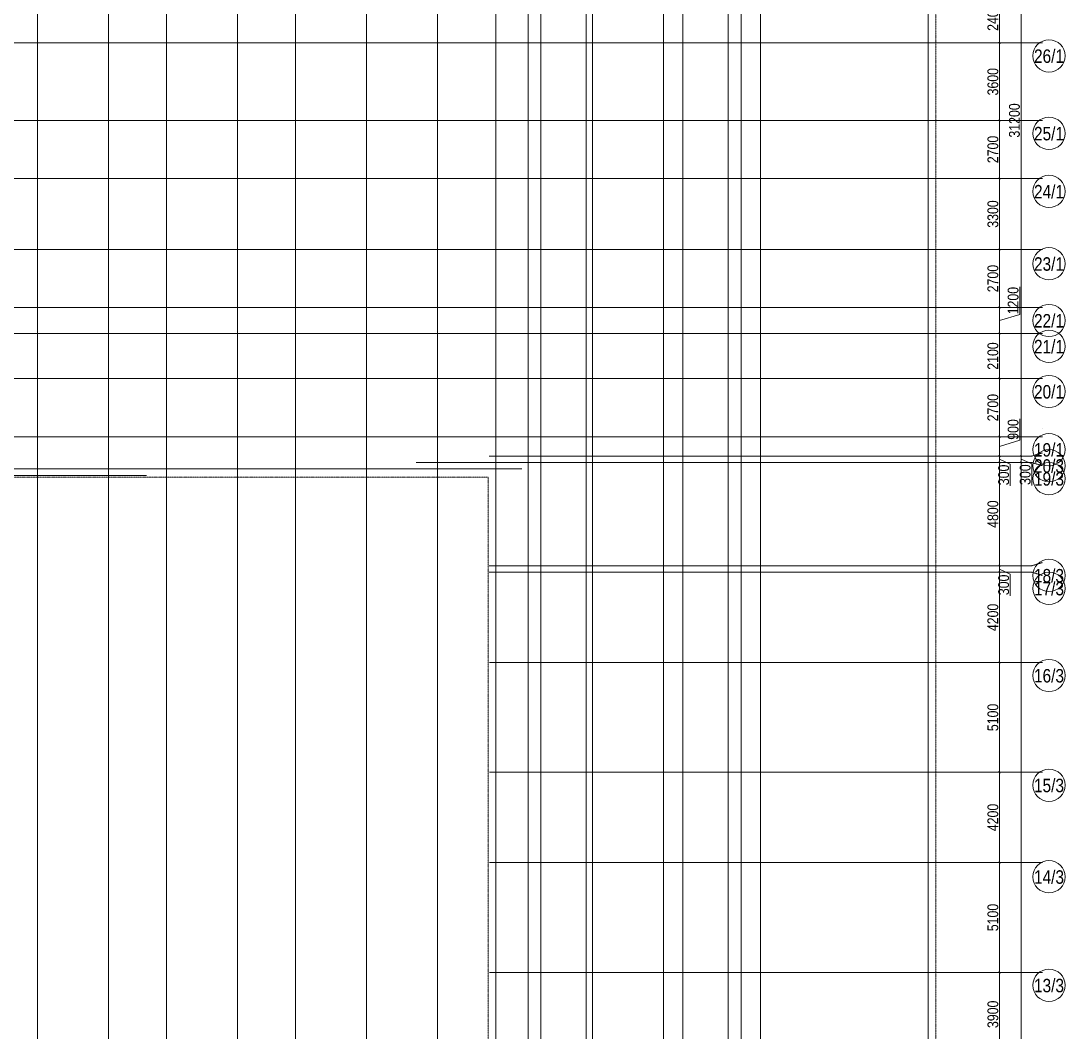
# Model space of a CAD drawing. Header units: millimetres. Extents: x 538266 to 1167394, y 114608 to 637157.
# Drawn here: x 1118866 to 1167394, y 539292 to 586297 of the extents above; entities that cross this region are included whole.
import ezdxf
from ezdxf.enums import TextEntityAlignment as Align

# ---------------------------------------------------------------- set-up
doc = ezdxf.new("R2010")
doc.units = ezdxf.units.MM
doc.linetypes.add('CENTER2', pattern=[28.575, 19.05, -3.175, 3.175, -3.175])
doc.linetypes.add('DASHED', pattern=[19.05, 12.7, -6.35])
doc.layers.get('Defpoints').update_dxf_attribs({"color": 140})
doc.layers.add('АР_Делит', color=120, linetype='Continuous', lineweight=0, plot=False)
doc.layers.add('РД_Оси_100', color=7, linetype='Continuous', lineweight=0, true_color=0x525252)
doc.layers.add('РД_Оси_размер', color=8, linetype='Continuous', lineweight=0)
doc.styles.add('style1', font='ARIALN.TTF')
doc.styles.add('ккк', font='isocpeur.ttf', dxfattribs={"width": 0.85, "oblique": 15})
doc.dimstyles.new('Dim100_ареал', dxfattribs={"dimscale": 100, "dimtxt": 2.5, "dimasz": 1, "dimexe": 1, "dimexo": 1, "dimgap": 0.5, "dimtad": 1, "dimzin": 12, "dimdsep": 46, "dimtxsty": 'style1', "dimblk": 'ARCHTICK', "dimcen": 1, "dimdle": 1, "dimclrd": 256, "dimclre": 256, "dimaunit": 1, "dimadec": 0, "dimazin": 3, "dimtfac": 1, "dimtmove": 1, "dimatfit": 3, "dimldrblk": 'OPEN30', "dimfxl": 4, "dimfxlon": 1, "dimtolj": 1, "dimtzin": 0, "dimlwd": 9, "dimlwe": 9, "dimarcsym": 0})

# ---------------------------------------------------------------- blocks, each defined once
blk = doc.blocks.new('A-iden')
at = {"linetype": 'Continuous', "lineweight": 5}
blk.add_circle((0, -4), 3, dxfattribs=at)
at = {"color": 0, "linetype": 'Continuous', "lineweight": 20, "style": 'ккк', "width": 0.85}
blk.add_attdef('ID', text='', height=8, dxfattribs=at).set_placement((0.31, -3.85), align=Align.MIDDLE_CENTER)
blk = doc.blocks.new('_ArchTick')
at = {"color": 0, "linetype": 'ByBlock', "const_width": 0.15}
blk.add_lwpolyline([(-0.5, -0.5), (0.5, 0.5)], dxfattribs=at)
blk = doc.blocks.new('*D902')
at = {"layer": 'Defpoints', "color": 0, "transparency": 16777216}
for p in [(116910, 69000), (118910, 69000), (116910, 0)]:
    blk.add_point(p, dxfattribs=at)
at = {"layer": 'РД_Оси_размер', "lineweight": 9, "transparency": 16777216}
for p, q in [((118510, 69000), (119010, 69000)), ((118910, -100), (118910, 69100)), ((118510, 0), (119010, 0))]:
    blk.add_line(p, q, dxfattribs=at)
at = {"layer": 'РД_Оси_размер', "lineweight": 9, "transparency": 16777216, "xscale": 100, "yscale": 100, "zscale": 100}
for p, rotation in [((118910, 69000), 90), ((118910, 0), 270)]:
    blk.add_blockref('_ArchTick', p, dxfattribs=dict(at, rotation=rotation))
at = {"layer": 'РД_Оси_размер', "color": 0, "transparency": 16777216, "insert": (118605, 34500), "char_height": 500, "attachment_point": 5, "rotation": 90, "style": 'style1'}
blk.add_mtext('\\A1;69000', dxfattribs=at)
blk = doc.blocks.new('_Open30')
at = {"color": 0, "linetype": 'ByBlock', "lineweight": -2}
for p, q in [((-1, 0.27), (0, 0)), ((0, 0), (-1, -0.27)), ((0, 0), (-1, 0))]:
    blk.add_line(p, q, dxfattribs=at)
blk = doc.blocks.new('*D903')
at = {"layer": 'Defpoints', "color": 0, "transparency": 16777216}
for p in [(116910, 69300), (116910, 69000), (118910, 69300)]:
    blk.add_point(p, dxfattribs=at)
at = {"layer": 'РД_Оси_размер', "lineweight": 9, "transparency": 16777216}
for p, q in [((118910, 68900), (118910, 69400)), ((118510, 69300), (119010, 69300)), ((118510, 69000), (119010, 69000)), ((118910, 69150), (119410, 68939)), ((119410, 68939), (119410, 67935))]:
    blk.add_line(p, q, dxfattribs=at)
at = {"layer": 'РД_Оси_размер', "lineweight": 9, "transparency": 16777216, "xscale": 100, "yscale": 100, "zscale": 100}
for p, rotation in [((118910, 69300), 90), ((118910, 69000), 270)]:
    blk.add_blockref('_ArchTick', p, dxfattribs=dict(at, rotation=rotation))
at = {"layer": 'РД_Оси_размер', "color": 0, "transparency": 16777216, "insert": (119105, 68437), "char_height": 500, "attachment_point": 5, "rotation": 90, "style": 'style1'}
blk.add_mtext('\\A1;300', dxfattribs=at)
blk = doc.blocks.new('*D913')
at = {"layer": 'Defpoints', "color": 0, "transparency": 16777216}
for p in [(116910, 45300), (117910, 45300), (116910, 41400)]:
    blk.add_point(p, dxfattribs=at)
at = {"layer": 'РД_Оси_размер', "lineweight": 9, "transparency": 16777216}
for p, q in [((117510, 45300), (118010, 45300)), ((117910, 41300), (117910, 45400)), ((117510, 41400), (118010, 41400))]:
    blk.add_line(p, q, dxfattribs=at)
at = {"layer": 'РД_Оси_размер', "lineweight": 9, "transparency": 16777216, "xscale": 100, "yscale": 100, "zscale": 100}
for p, rotation in [((117910, 45300), 90), ((117910, 41400), 270)]:
    blk.add_blockref('_ArchTick', p, dxfattribs=dict(at, rotation=rotation))
at = {"layer": 'РД_Оси_размер', "color": 0, "transparency": 16777216, "insert": (117605, 43350), "char_height": 500, "attachment_point": 5, "rotation": 90, "style": 'style1'}
blk.add_mtext('\\A1;3900', dxfattribs=at)
blk = doc.blocks.new('*D914')
at = {"layer": 'Defpoints', "color": 0, "transparency": 16777216}
for p in [(116910, 50400), (117910, 50400), (116910, 45300)]:
    blk.add_point(p, dxfattribs=at)
at = {"layer": 'РД_Оси_размер', "lineweight": 9, "transparency": 16777216}
for p, q in [((117910, 45200), (117910, 50500)), ((117510, 50400), (118010, 50400)), ((117510, 45300), (118010, 45300))]:
    blk.add_line(p, q, dxfattribs=at)
at = {"layer": 'РД_Оси_размер', "lineweight": 9, "transparency": 16777216, "xscale": 100, "yscale": 100, "zscale": 100}
for p, rotation in [((117910, 50400), 90), ((117910, 45300), 270)]:
    blk.add_blockref('_ArchTick', p, dxfattribs=dict(at, rotation=rotation))
at = {"layer": 'РД_Оси_размер', "color": 0, "transparency": 16777216, "insert": (117605, 47850), "char_height": 500, "attachment_point": 5, "rotation": 90, "style": 'style1'}
blk.add_mtext('\\A1;5100', dxfattribs=at)
blk = doc.blocks.new('*D980')
at = {"layer": 'Defpoints', "color": 0, "transparency": 16777216}
for p in [(116910, 54600), (117910, 54600), (116910, 50400)]:
    blk.add_point(p, dxfattribs=at)
at = {"layer": 'РД_Оси_размер', "lineweight": 9, "transparency": 16777216}
for p, q in [((117510, 54600), (118010, 54600)), ((117910, 50300), (117910, 54700)), ((117510, 50400), (118010, 50400))]:
    blk.add_line(p, q, dxfattribs=at)
at = {"layer": 'РД_Оси_размер', "lineweight": 9, "transparency": 16777216, "xscale": 100, "yscale": 100, "zscale": 100}
for p, rotation in [((117910, 54600), 90), ((117910, 50400), 270)]:
    blk.add_blockref('_ArchTick', p, dxfattribs=dict(at, rotation=rotation))
at = {"layer": 'РД_Оси_размер', "color": 0, "transparency": 16777216, "insert": (117605, 52500), "char_height": 500, "attachment_point": 5, "rotation": 90, "style": 'style1'}
blk.add_mtext('\\A1;4200', dxfattribs=at)
blk = doc.blocks.new('*D981')
at = {"layer": 'Defpoints', "color": 0, "transparency": 16777216}
for p in [(116910, 59700), (117910, 59700), (116910, 54600)]:
    blk.add_point(p, dxfattribs=at)
at = {"layer": 'РД_Оси_размер', "lineweight": 9, "transparency": 16777216}
for p, q in [((117510, 59700), (118010, 59700)), ((117910, 54500), (117910, 59800)), ((117510, 54600), (118010, 54600))]:
    blk.add_line(p, q, dxfattribs=at)
at = {"layer": 'РД_Оси_размер', "lineweight": 9, "transparency": 16777216, "xscale": 100, "yscale": 100, "zscale": 100}
for p, rotation in [((117910, 59700), 90), ((117910, 54600), 270)]:
    blk.add_blockref('_ArchTick', p, dxfattribs=dict(at, rotation=rotation))
at = {"layer": 'РД_Оси_размер', "color": 0, "transparency": 16777216, "insert": (117605, 57150), "char_height": 500, "attachment_point": 5, "rotation": 90, "style": 'style1'}
blk.add_mtext('\\A1;5100', dxfattribs=at)
blk = doc.blocks.new('*D982')
at = {"layer": 'Defpoints', "color": 0, "transparency": 16777216}
for p in [(116910, 63900), (117910, 63900), (116910, 59700)]:
    blk.add_point(p, dxfattribs=at)
at = {"layer": 'РД_Оси_размер', "lineweight": 9, "transparency": 16777216}
for p, q in [((117510, 63900), (118010, 63900)), ((117910, 59600), (117910, 64000)), ((117510, 59700), (118010, 59700))]:
    blk.add_line(p, q, dxfattribs=at)
at = {"layer": 'РД_Оси_размер', "lineweight": 9, "transparency": 16777216, "xscale": 100, "yscale": 100, "zscale": 100}
for p, rotation in [((117910, 63900), 90), ((117910, 59700), 270)]:
    blk.add_blockref('_ArchTick', p, dxfattribs=dict(at, rotation=rotation))
at = {"layer": 'РД_Оси_размер', "color": 0, "transparency": 16777216, "insert": (117605, 61800), "char_height": 500, "attachment_point": 5, "rotation": 90, "style": 'style1'}
blk.add_mtext('\\A1;4200', dxfattribs=at)
blk = doc.blocks.new('*D983')
at = {"layer": 'Defpoints', "color": 0, "transparency": 16777216}
for p in [(116910, 64200), (117910, 64200), (116910, 63900)]:
    blk.add_point(p, dxfattribs=at)
at = {"layer": 'РД_Оси_размер', "lineweight": 9, "transparency": 16777216}
for p, q in [((117510, 64200), (118010, 64200)), ((117910, 63800), (117910, 64300)), ((117510, 63900), (118010, 63900)), ((117910, 64050), (118410, 63814)), ((118410, 63814), (118410, 62810))]:
    blk.add_line(p, q, dxfattribs=at)
at = {"layer": 'РД_Оси_размер', "lineweight": 9, "transparency": 16777216, "xscale": 100, "yscale": 100, "zscale": 100}
for p, rotation in [((117910, 64200), 90), ((117910, 63900), 270)]:
    blk.add_blockref('_ArchTick', p, dxfattribs=dict(at, rotation=rotation))
at = {"layer": 'РД_Оси_размер', "color": 0, "transparency": 16777216, "insert": (118105, 63312), "char_height": 500, "attachment_point": 5, "rotation": 90, "style": 'style1'}
blk.add_mtext('\\A1;300', dxfattribs=at)
blk = doc.blocks.new('*D984')
at = {"layer": 'Defpoints', "color": 0, "transparency": 16777216}
for p in [(116910, 69000), (117910, 69000), (116910, 64200)]:
    blk.add_point(p, dxfattribs=at)
at = {"layer": 'РД_Оси_размер', "lineweight": 9, "transparency": 16777216}
for p, q in [((117510, 69000), (118010, 69000)), ((117910, 64100), (117910, 69100)), ((117510, 64200), (118010, 64200))]:
    blk.add_line(p, q, dxfattribs=at)
at = {"layer": 'РД_Оси_размер', "lineweight": 9, "transparency": 16777216, "xscale": 100, "yscale": 100, "zscale": 100}
for p, rotation in [((117910, 69000), 90), ((117910, 64200), 270)]:
    blk.add_blockref('_ArchTick', p, dxfattribs=dict(at, rotation=rotation))
at = {"layer": 'РД_Оси_размер', "color": 0, "transparency": 16777216, "insert": (117605, 66600), "char_height": 500, "attachment_point": 5, "rotation": 90, "style": 'style1'}
blk.add_mtext('\\A1;4800', dxfattribs=at)
blk = doc.blocks.new('*D985')
at = {"layer": 'Defpoints', "color": 0, "transparency": 16777216}
for p in [(116910, 69300), (116910, 69000), (117910, 69300)]:
    blk.add_point(p, dxfattribs=at)
at = {"layer": 'РД_Оси_размер', "lineweight": 9, "transparency": 16777216}
for p, q in [((117910, 68900), (117910, 69400)), ((117510, 69300), (118010, 69300)), ((117510, 69000), (118010, 69000)), ((117910, 69150), (118410, 68926)), ((118410, 68926), (118410, 67922))]:
    blk.add_line(p, q, dxfattribs=at)
at = {"layer": 'РД_Оси_размер', "lineweight": 9, "transparency": 16777216, "xscale": 100, "yscale": 100, "zscale": 100}
for p, rotation in [((117910, 69300), 90), ((117910, 69000), 270)]:
    blk.add_blockref('_ArchTick', p, dxfattribs=dict(at, rotation=rotation))
at = {"layer": 'РД_Оси_размер', "color": 0, "transparency": 16777216, "insert": (118105, 68424), "char_height": 500, "attachment_point": 5, "rotation": 90, "style": 'style1'}
blk.add_mtext('\\A1;300', dxfattribs=at)
blk = doc.blocks.new('*D986')
at = {"layer": 'Defpoints', "color": 0, "transparency": 16777216}
for p in [(116910, 70200), (117910, 70200), (116910, 69300)]:
    blk.add_point(p, dxfattribs=at)
at = {"layer": 'РД_Оси_размер', "lineweight": 9, "transparency": 16777216}
for p, q in [((118851, 70032), (118851, 71037)), ((117510, 70200), (118010, 70200)), ((117910, 69200), (117910, 70300)), ((117910, 69750), (118851, 70032)), ((117510, 69300), (118010, 69300))]:
    blk.add_line(p, q, dxfattribs=at)
at = {"layer": 'РД_Оси_размер', "lineweight": 9, "transparency": 16777216, "xscale": 100, "yscale": 100, "zscale": 100}
for p, rotation in [((117910, 70200), 90), ((117910, 69300), 270)]:
    blk.add_blockref('_ArchTick', p, dxfattribs=dict(at, rotation=rotation))
at = {"layer": 'РД_Оси_размер', "color": 0, "transparency": 16777216, "insert": (118546, 70535), "char_height": 500, "attachment_point": 5, "rotation": 90, "style": 'style1'}
blk.add_mtext('\\A1;900', dxfattribs=at)
blk = doc.blocks.new('*D987')
at = {"layer": 'Defpoints', "color": 0, "transparency": 16777216}
for p in [(116910, 72900), (117910, 72900), (116910, 70200)]:
    blk.add_point(p, dxfattribs=at)
at = {"layer": 'РД_Оси_размер', "lineweight": 9, "transparency": 16777216}
for p, q in [((117510, 72900), (118010, 72900)), ((117910, 70100), (117910, 73000)), ((117510, 70200), (118010, 70200))]:
    blk.add_line(p, q, dxfattribs=at)
at = {"layer": 'РД_Оси_размер', "lineweight": 9, "transparency": 16777216, "xscale": 100, "yscale": 100, "zscale": 100}
for p, rotation in [((117910, 72900), 90), ((117910, 70200), 270)]:
    blk.add_blockref('_ArchTick', p, dxfattribs=dict(at, rotation=rotation))
at = {"layer": 'РД_Оси_размер', "color": 0, "transparency": 16777216, "insert": (117605, 71550), "char_height": 500, "attachment_point": 5, "rotation": 90, "style": 'style1'}
blk.add_mtext('\\A1;2700', dxfattribs=at)
blk = doc.blocks.new('*D988')
at = {"layer": 'Defpoints', "color": 0, "transparency": 16777216}
for p in [(116910, 75000), (117910, 75000), (116910, 72900)]:
    blk.add_point(p, dxfattribs=at)
at = {"layer": 'РД_Оси_размер', "lineweight": 9, "transparency": 16777216}
for p, q in [((117510, 75000), (118010, 75000)), ((117910, 72800), (117910, 75100)), ((117510, 72900), (118010, 72900))]:
    blk.add_line(p, q, dxfattribs=at)
at = {"layer": 'РД_Оси_размер', "lineweight": 9, "transparency": 16777216, "xscale": 100, "yscale": 100, "zscale": 100}
for p, rotation in [((117910, 75000), 90), ((117910, 72900), 270)]:
    blk.add_blockref('_ArchTick', p, dxfattribs=dict(at, rotation=rotation))
at = {"layer": 'РД_Оси_размер', "color": 0, "transparency": 16777216, "insert": (117605, 73950), "char_height": 500, "attachment_point": 5, "rotation": 90, "style": 'style1'}
blk.add_mtext('\\A1;2100', dxfattribs=at)
blk = doc.blocks.new('*D989')
at = {"layer": 'Defpoints', "color": 0, "transparency": 16777216}
for p in [(116910, 76200), (117910, 76200), (116910, 75000)]:
    blk.add_point(p, dxfattribs=at)
at = {"layer": 'РД_Оси_размер', "lineweight": 9, "transparency": 16777216}
for p, q in [((118851, 75882), (118851, 77167)), ((117510, 76200), (118010, 76200)), ((117910, 74900), (117910, 76300)), ((117910, 75600), (118851, 75882)), ((117510, 75000), (118010, 75000))]:
    blk.add_line(p, q, dxfattribs=at)
at = {"layer": 'РД_Оси_размер', "lineweight": 9, "transparency": 16777216, "xscale": 100, "yscale": 100, "zscale": 100}
for p, rotation in [((117910, 76200), 90), ((117910, 75000), 270)]:
    blk.add_blockref('_ArchTick', p, dxfattribs=dict(at, rotation=rotation))
at = {"layer": 'РД_Оси_размер', "color": 0, "transparency": 16777216, "insert": (118546, 76525), "char_height": 500, "attachment_point": 5, "rotation": 90, "style": 'style1'}
blk.add_mtext('\\A1;1200', dxfattribs=at)
blk = doc.blocks.new('*D990')
at = {"layer": 'Defpoints', "color": 0, "transparency": 16777216}
for p in [(116910, 78900), (117910, 78900), (116910, 76200)]:
    blk.add_point(p, dxfattribs=at)
at = {"layer": 'РД_Оси_размер', "lineweight": 9, "transparency": 16777216}
for p, q in [((117510, 78900), (118010, 78900)), ((117910, 76100), (117910, 79000)), ((117510, 76200), (118010, 76200))]:
    blk.add_line(p, q, dxfattribs=at)
at = {"layer": 'РД_Оси_размер', "lineweight": 9, "transparency": 16777216, "xscale": 100, "yscale": 100, "zscale": 100}
for p, rotation in [((117910, 78900), 90), ((117910, 76200), 270)]:
    blk.add_blockref('_ArchTick', p, dxfattribs=dict(at, rotation=rotation))
at = {"layer": 'РД_Оси_размер', "color": 0, "transparency": 16777216, "insert": (117605, 77550), "char_height": 500, "attachment_point": 5, "rotation": 90, "style": 'style1'}
blk.add_mtext('\\A1;2700', dxfattribs=at)
blk = doc.blocks.new('*D991')
at = {"layer": 'Defpoints', "color": 0, "transparency": 16777216}
for p in [(116910, 82200), (117910, 82200), (116910, 78900)]:
    blk.add_point(p, dxfattribs=at)
at = {"layer": 'РД_Оси_размер', "lineweight": 9, "transparency": 16777216}
for p, q in [((117510, 82200), (118010, 82200)), ((117910, 78800), (117910, 82300)), ((117510, 78900), (118010, 78900))]:
    blk.add_line(p, q, dxfattribs=at)
at = {"layer": 'РД_Оси_размер', "lineweight": 9, "transparency": 16777216, "xscale": 100, "yscale": 100, "zscale": 100}
for p, rotation in [((117910, 82200), 90), ((117910, 78900), 270)]:
    blk.add_blockref('_ArchTick', p, dxfattribs=dict(at, rotation=rotation))
at = {"layer": 'РД_Оси_размер', "color": 0, "transparency": 16777216, "insert": (117605, 80550), "char_height": 500, "attachment_point": 5, "rotation": 90, "style": 'style1'}
blk.add_mtext('\\A1;3300', dxfattribs=at)
blk = doc.blocks.new('*D992')
at = {"layer": 'Defpoints', "color": 0, "transparency": 16777216}
for p in [(116910, 84900), (117910, 84900), (116910, 82200)]:
    blk.add_point(p, dxfattribs=at)
at = {"layer": 'РД_Оси_размер', "lineweight": 9, "transparency": 16777216}
for p, q in [((117910, 82100), (117910, 85000)), ((117510, 84900), (118010, 84900)), ((117510, 82200), (118010, 82200))]:
    blk.add_line(p, q, dxfattribs=at)
at = {"layer": 'РД_Оси_размер', "lineweight": 9, "transparency": 16777216, "xscale": 100, "yscale": 100, "zscale": 100}
for p, rotation in [((117910, 84900), 90), ((117910, 82200), 270)]:
    blk.add_blockref('_ArchTick', p, dxfattribs=dict(at, rotation=rotation))
at = {"layer": 'РД_Оси_размер', "color": 0, "transparency": 16777216, "insert": (117605, 83550), "char_height": 500, "attachment_point": 5, "rotation": 90, "style": 'style1'}
blk.add_mtext('\\A1;2700', dxfattribs=at)
blk = doc.blocks.new('*D993')
at = {"layer": 'Defpoints', "color": 0, "transparency": 16777216}
for p in [(116910, 88500), (117910, 88500), (116910, 84900)]:
    blk.add_point(p, dxfattribs=at)
at = {"layer": 'РД_Оси_размер', "lineweight": 9, "transparency": 16777216}
for p, q in [((117510, 88500), (118010, 88500)), ((117910, 84800), (117910, 88600)), ((117510, 84900), (118010, 84900))]:
    blk.add_line(p, q, dxfattribs=at)
at = {"layer": 'РД_Оси_размер', "lineweight": 9, "transparency": 16777216, "xscale": 100, "yscale": 100, "zscale": 100}
for p, rotation in [((117910, 88500), 90), ((117910, 84900), 270)]:
    blk.add_blockref('_ArchTick', p, dxfattribs=dict(at, rotation=rotation))
at = {"layer": 'РД_Оси_размер', "color": 0, "transparency": 16777216, "insert": (117605, 86700), "char_height": 500, "attachment_point": 5, "rotation": 90, "style": 'style1'}
blk.add_mtext('\\A1;3600', dxfattribs=at)
blk = doc.blocks.new('*D994')
at = {"layer": 'Defpoints', "color": 0, "transparency": 16777216}
for p in [(116910, 90900), (117910, 90900), (116910, 88500)]:
    blk.add_point(p, dxfattribs=at)
at = {"layer": 'РД_Оси_размер', "lineweight": 9, "transparency": 16777216}
for p, q in [((117510, 90900), (118010, 90900)), ((117910, 88400), (117910, 91000)), ((117510, 88500), (118010, 88500))]:
    blk.add_line(p, q, dxfattribs=at)
at = {"layer": 'РД_Оси_размер', "lineweight": 9, "transparency": 16777216, "xscale": 100, "yscale": 100, "zscale": 100}
for p, rotation in [((117910, 90900), 90), ((117910, 88500), 270)]:
    blk.add_blockref('_ArchTick', p, dxfattribs=dict(at, rotation=rotation))
at = {"layer": 'РД_Оси_размер', "color": 0, "transparency": 16777216, "insert": (117605, 89700), "char_height": 500, "attachment_point": 5, "rotation": 90, "style": 'style1'}
blk.add_mtext('\\A1;2400', dxfattribs=at)
blk = doc.blocks.new('*D856')
at = {"layer": 'Defpoints', "color": 0, "transparency": 16777216}
for p in [(114955, 100500), (118910, 100500), (116910, 69300)]:
    blk.add_point(p, dxfattribs=at)
at = {"layer": 'РД_Оси_размер', "lineweight": 9, "transparency": 16777216}
for p, q in [((118510, 100500), (119010, 100500)), ((118910, 69200), (118910, 100600)), ((118510, 69300), (119010, 69300))]:
    blk.add_line(p, q, dxfattribs=at)
at = {"layer": 'РД_Оси_размер', "lineweight": 9, "transparency": 16777216, "xscale": 100, "yscale": 100, "zscale": 100}
for p, rotation in [((118910, 100500), 90), ((118910, 69300), 270)]:
    blk.add_blockref('_ArchTick', p, dxfattribs=dict(at, rotation=rotation))
at = {"layer": 'РД_Оси_размер', "color": 0, "transparency": 16777216, "insert": (118605, 84900), "char_height": 500, "attachment_point": 5, "rotation": 90, "style": 'style1'}
blk.add_mtext('\\A1;31200', dxfattribs=at)
blk = doc.blocks.new('СОШ_2200_АР_ОСИ_М100_28.05.24')
at = {"layer": 'АР_Делит', "color": 251, "linetype": 'DASHED', "true_color": 0x636466}
blk.add_lwpolyline([(114955, 135155), (114955, -355), (93595.036, -355), (93595.036, 13855), (94145, 13855), (94145, 68320), (66055, 68320), (66055, 13857.73), (83455, 13857.73), (83455, -355), (45245, -355), (45245, 13145), (44695, 13145), (44695, 26755), (45245, 26755), (45245, 68320), (20455, 68320), (20455, 26755), (27955, 26755), (27955, 13145), (-355, 13145), (-355, 100855)], dxfattribs=at)
at = {"layer": 'РД_Оси_100', "color": 251, "linetype": 'CENTER2', "true_color": 0x636466}
for p, q in [((73200, -6155), (73200, 139938.679)), ((79200, -6155), (79200, 139938.679)), ((85200, -6155), (85200, 139938.679)), ((88500, -6155), (88500, 139938.679)), ((91800, -6155), (91800, 139938.679)), ((94500, -6155), (94500, 139938.679)), ((96000, -6155), (96000, 139938.679)), ((102300, -6155), (102300, 139938.679)), ((114600, -6155), (114600, 139938.679)), ((-5954.958, 88500), (119910, 88500)), ((-5954.958, 84900), (119910, 84900)), ((119910, 82200), (-5954.958, 82200)), ((-5954.958, 78900), (119910, 78900)), ((119910, 76200), (-5954.958, 76200)), ((-5954.958, 75000), (119910, 75000)), ((-5954.958, 72900), (95715.503, 72900)), ((89599.446, 72900), (119910, 72900)), ((90799.446, 69000), (117755, 69000)), ((119910, 59700), (94200, 59700)), ((119910, 54600), (94200, 54600)), ((119910, 50400), (94200, 50400)), ((119910, 45300), (94200, 45300))]:
    blk.add_line(p, q, dxfattribs=at)
for points in [[(76500, 139938.679), (76500, -6155)], [(82500, 139938.679), (82500, -6155)], [(96600, -6155), (96600, 139938.679)], [(98700, -6194.98), (98700, 139538.679), (98550, 139938.679)], [(99000, -6195.83), (99000, 139538.679), (99150, 139938.679)], [(103200, -6155), (103200, 139938.679)], [(105300, -6155), (105300, 139938.679)], [(105900, 139938.679), (105900, -6155)], [(106800, -6155), (106800, 139938.679)], [(119907.516, 70586.836), (119910, 70586.416)], [(119910, 70200), (-5954.958, 70200)], [(94200, 69300), (119410, 69300), (119910, 69450)], [(94200, 69000), (119410, 69000), (119910, 68850)], [(95715.503, 68700), (-5454.958, 68700), (-5954.958, 68850)], [(78274.959, 68400), (-5454.958, 68400), (-5954.958, 68250)], [(94200, 64200), (119410, 64200), (119910, 64350)], [(94200, 63900), (119410, 63900), (119910, 63750)]]:
    blk.add_lwpolyline(points, dxfattribs=at)
at = {"layer": 'РД_Оси_100', "color": 251, "true_color": 0x636466}
ref = blk.add_blockref('A-iden', (120210, 88900), dxfattribs=dict(at, xscale=250, yscale=250, zscale=250))
ref.add_attrib('ID', '26/1', dxfattribs={"layer": '0', "linetype": 'Continuous', "height": 625, "style": 'style1'}).set_placement((120210, 87900), align=Align.MIDDLE)
ref = blk.add_blockref('A-iden', (120210, 85300), dxfattribs=dict(at, xscale=250, yscale=250, zscale=250))
ref.add_attrib('ID', '25/1', dxfattribs={"layer": '0', "linetype": 'Continuous', "height": 625, "style": 'style1'}).set_placement((120210, 84300), align=Align.MIDDLE)
ref = blk.add_blockref('A-iden', (120210, 82600), dxfattribs=dict(at, xscale=250, yscale=250, zscale=250))
ref.add_attrib('ID', '24/1', dxfattribs={"layer": '0', "linetype": 'Continuous', "height": 625, "style": 'style1'}).set_placement((120210, 81600), align=Align.MIDDLE)
ref = blk.add_blockref('A-iden', (120210, 79239.148), dxfattribs=dict(at, xscale=250, yscale=250, zscale=250))
ref.add_attrib('ID', '23/1', dxfattribs={"layer": '0', "linetype": 'Continuous', "height": 625, "style": 'style1'}).set_placement((120210, 78239.148), align=Align.MIDDLE)
ref = blk.add_blockref('A-iden', (120210, 76600), dxfattribs=dict(at, xscale=250, yscale=250, zscale=250))
ref.add_attrib('ID', '22/1', dxfattribs={"layer": '0', "linetype": 'Continuous', "height": 625, "style": 'style1'}).set_placement((120210, 75600), align=Align.MIDDLE)
ref = blk.add_blockref('A-iden', (120210, 75400), dxfattribs=dict(at, xscale=250, yscale=250, zscale=250))
ref.add_attrib('ID', '21/1', dxfattribs={"layer": '0', "linetype": 'Continuous', "height": 625, "style": 'style1'}).set_placement((120210, 74400), align=Align.MIDDLE)
ref = blk.add_blockref('A-iden', (120210, 73300), dxfattribs=dict(at, xscale=250, yscale=250, zscale=250))
ref.add_attrib('ID', '20/1', dxfattribs={"layer": '0', "linetype": 'Continuous', "height": 625, "style": 'style1'}).set_placement((120210, 72300), align=Align.MIDDLE)
ref = blk.add_blockref('A-iden', (120210, 70600), dxfattribs=dict(at, xscale=250, yscale=250, zscale=250))
ref.add_attrib('ID', '19/1', dxfattribs={"layer": '0', "linetype": 'Continuous', "height": 625, "style": 'style1'}).set_placement((120210, 69600), align=Align.MIDDLE)
ref = blk.add_blockref('A-iden', (120210, 69850), dxfattribs=dict(at, xscale=250, yscale=250, zscale=250))
ref.add_attrib('ID', '20/3', dxfattribs={"layer": '0', "linetype": 'Continuous', "height": 625, "style": 'style1'}).set_placement((120210, 68850), align=Align.MIDDLE)
ref = blk.add_blockref('A-iden', (120210, 69250), dxfattribs=dict(at, xscale=250, yscale=250, zscale=250))
ref.add_attrib('ID', '19/3', dxfattribs={"layer": '0', "linetype": 'Continuous', "height": 625, "style": 'style1'}).set_placement((120210, 68250), align=Align.MIDDLE)
ref = blk.add_blockref('A-iden', (120210, 64750), dxfattribs=dict(at, xscale=250, yscale=250, zscale=250))
ref.add_attrib('ID', '18/3', dxfattribs={"layer": '0', "linetype": 'Continuous', "height": 625, "style": 'style1'}).set_placement((120210, 63750), align=Align.MIDDLE)
ref = blk.add_blockref('A-iden', (120210, 64150), dxfattribs=dict(at, xscale=250, yscale=250, zscale=250))
ref.add_attrib('ID', '17/3', dxfattribs={"layer": '0', "linetype": 'Continuous', "height": 625, "style": 'style1'}).set_placement((120210, 63150), align=Align.MIDDLE)
ref = blk.add_blockref('A-iden', (120210, 60100), dxfattribs=dict(at, xscale=250, yscale=250, zscale=250))
ref.add_attrib('ID', '16/3', dxfattribs={"layer": '0', "linetype": 'Continuous', "height": 625, "style": 'style1'}).set_placement((120210, 59100), align=Align.MIDDLE)
ref = blk.add_blockref('A-iden', (120210, 55000), dxfattribs=dict(at, xscale=250, yscale=250, zscale=250))
ref.add_attrib('ID', '15/3', dxfattribs={"layer": '0', "linetype": 'Continuous', "height": 625, "style": 'style1'}).set_placement((120210, 54000), align=Align.MIDDLE)
ref = blk.add_blockref('A-iden', (120210, 50744.148), dxfattribs=dict(at, xscale=250, yscale=250, zscale=250))
ref.add_attrib('ID', '14/3', dxfattribs={"layer": '0', "linetype": 'Continuous', "height": 625, "style": 'style1'}).set_placement((120210, 49744.148), align=Align.MIDDLE)
ref = blk.add_blockref('A-iden', (120210, 45700), dxfattribs=dict(at, xscale=250, yscale=250, zscale=250))
ref.add_attrib('ID', '13/3', dxfattribs={"layer": '0', "linetype": 'Continuous', "height": 625, "style": 'style1'}).set_placement((120210, 44700), align=Align.MIDDLE)
at = {"layer": 'РД_Оси_размер', "color": 251, "true_color": 0x636466}
for base, p1, p2, picture, middle in [((118910, 100500), (116910, 69300), (114955, 100500), '*D856', (118604.714, 84900)), ((117910, 90900), (116910, 88500), (116910, 90900), '*D994', (117604.714, 89700)), ((117910, 88500), (116910, 84900), (116910, 88500), '*D993', (117604.714, 86700)), ((117910, 84900), (116910, 82200), (116910, 84900), '*D992', (117604.714, 83550)), ((117910, 82200), (116910, 78900), (116910, 82200), '*D991', (117604.714, 80550)), ((117910, 78900), (116910, 76200), (116910, 78900), '*D990', (117604.714, 77550)), ((117910, 76200), (116910, 75000), (116910, 76200), '*D989', (118545.573, 75932.258)), ((117910, 75000), (116910, 72900), (116910, 75000), '*D988', (117604.714, 73950)), ((117910, 72900), (116910, 70200), (116910, 72900), '*D987', (117604.714, 71550)), ((117910, 70200), (116910, 69300), (116910, 70200), '*D986', (118545.573, 70082.258)), ((118910, 69000), (116910, 0), (116910, 69000), '*D902', (118604.714, 34500)), ((117910, 69000), (116910, 64200), (116910, 69000), '*D984', (117604.714, 66600)), ((117910, 63900), (116910, 59700), (116910, 63900), '*D982', (117604.714, 61800)), ((117910, 59700), (116910, 54600), (116910, 59700), '*D981', (117604.714, 57150)), ((117910, 54600), (116910, 50400), (116910, 54600), '*D980', (117604.714, 52500)), ((117910, 50400), (116910, 45300), (116910, 50400), '*D914', (117604.714, 47850)), ((117910, 45300), (116910, 41400), (116910, 45300), '*D913', (117604.714, 43350))]:
    dim = blk.add_linear_dim(base=base, p1=p1, p2=p2, angle=90, dimstyle='Dim100_ареал', override={"dimtxt": 5}, dxfattribs=at)
    dim.commit()
    dim.dimension.update_dxf_attribs({"geometry": picture, "text_midpoint": middle})
for base, p1, p2, picture, middle in [((118910, 69300), (116910, 69000), (116910, 69300), '*D903', (119410, 68889.275)), ((117910, 69300), (116910, 69000), (116910, 69300), '*D985', (118410, 68876.088)), ((117910, 64200), (116910, 63900), (116910, 64200), '*D983', (118410, 63764.388))]:
    dim = blk.add_linear_dim(base=base, p1=p1, p2=p2, angle=90, dimstyle='Dim100_ареал', override={"dimtxt": 5}, dxfattribs=at)
    dim.commit()
    dim.dimension.update_dxf_attribs({"geometry": picture, "text_midpoint": middle, "dimtype": 160})

msp = doc.modelspace()

# ---------------------------------------------------------------- block references
at = {"layer": 'РД_Оси_100', "lineweight": 25}
msp.add_blockref('СОШ_2200_АР_ОСИ_М100_28.05.24', (1046434, 496769), dxfattribs=at)

doc.saveas('drawing.dxf')
